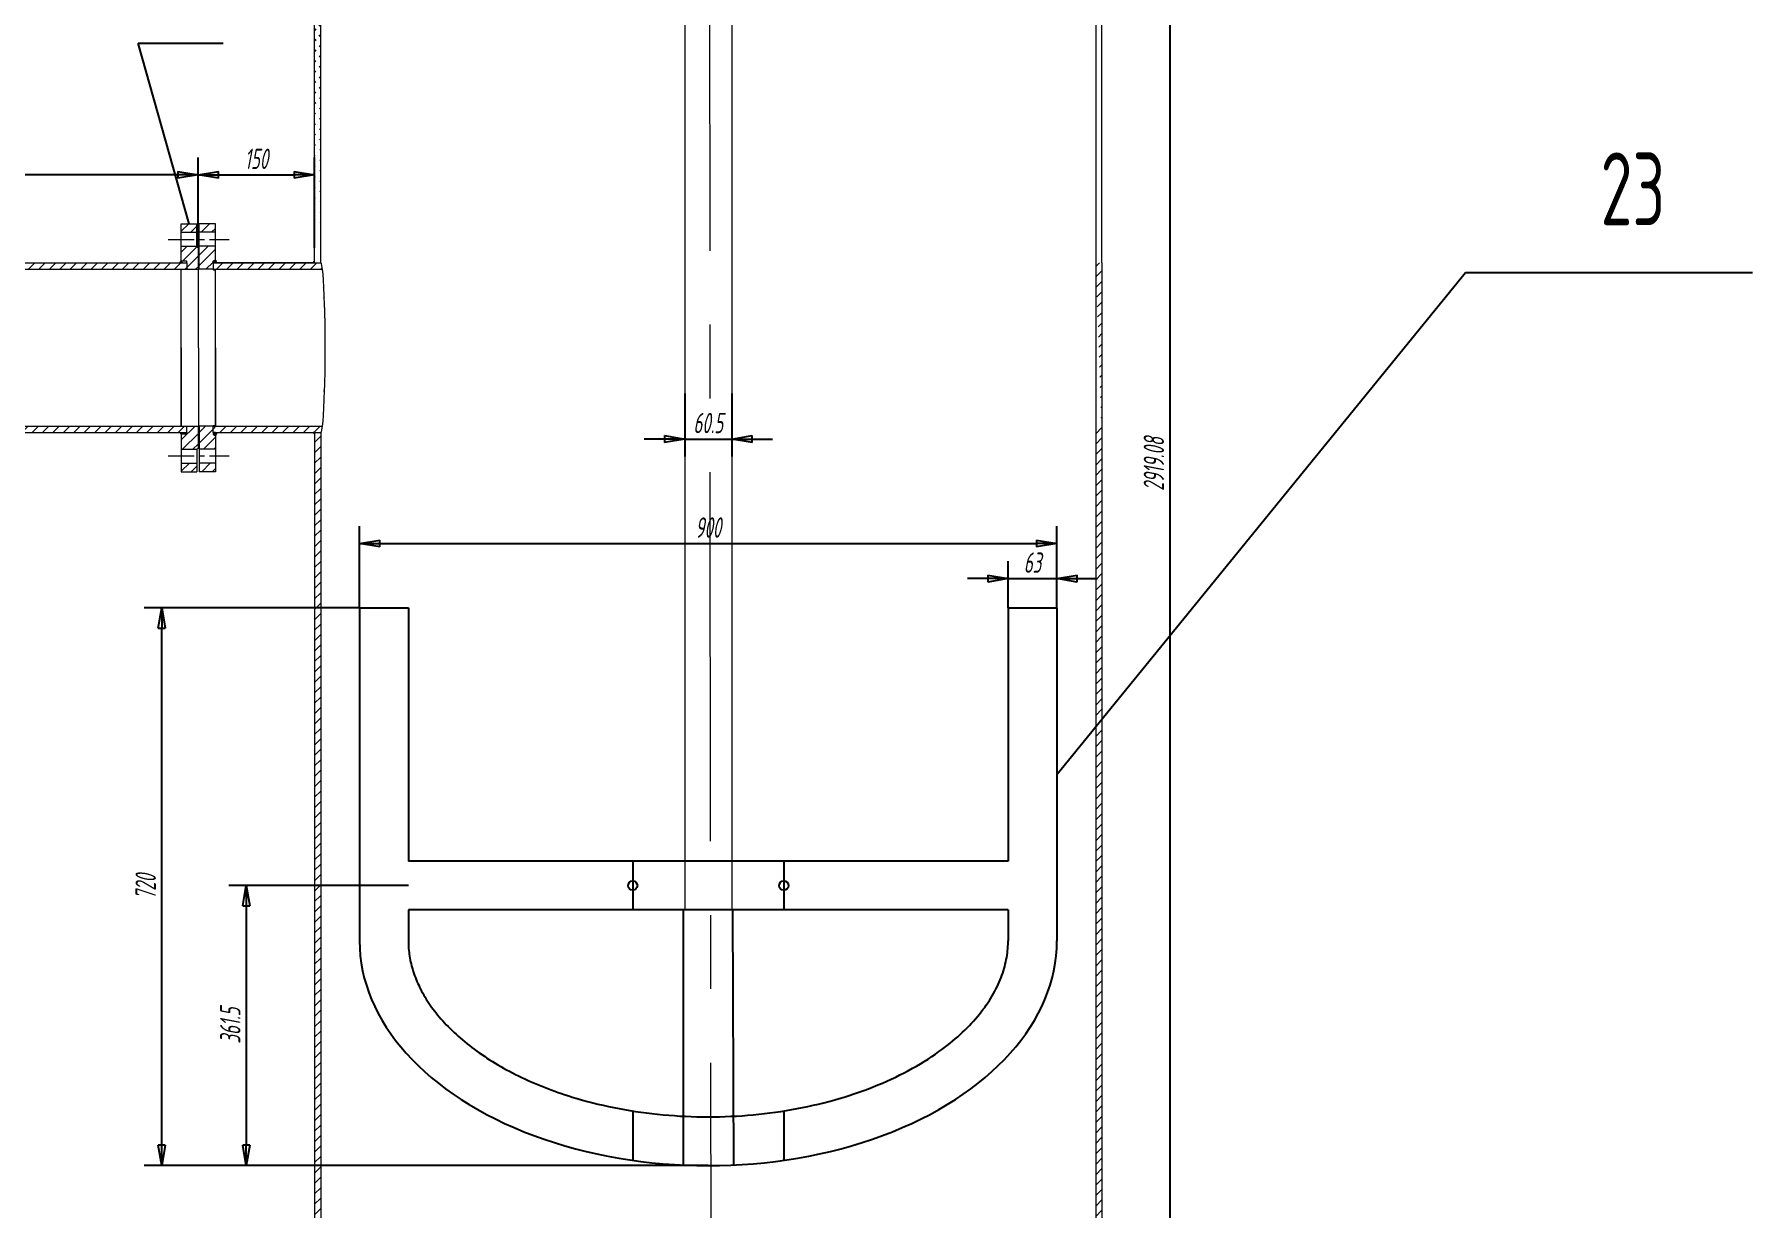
# Model space of a CAD drawing. Header units: millimetres. Extents: x 3797 to 16515, y 762 to 2553.
# Drawn here: x 3993 to 4140.8, y 1827.3 to 1928.3 of the extents above; entities that cross this region are included whole.
import ezdxf

# ---------------------------------------------------------------- set-up
doc = ezdxf.new("R2010")
doc.units = ezdxf.units.MM
doc.linetypes.add('CENTER', pattern=[50.8, 31.75, -6.35, 6.35, -6.35])
doc.linetypes.add('DASHDOTX2', pattern=[50.8, 25.4, -12.7, 0, -12.7])
doc.layers.add('3（中心线）', color=1, linetype='CENTER', lineweight=20)
doc.layers.add('细实线', color=7, linetype='Continuous', lineweight=18)
doc.layers.add('DIM标注-YH', color=4, linetype='Continuous')
doc.styles.add('HGCAD', font='gbenor.shx', dxfattribs={"width": 0.75, "bigfont": 'gbcbig.shx'})
doc.styles.add('runner-文字样式', font='gbeitc.shx', dxfattribs={"width": 0.707, "bigfont": 'gbcbig.shx'})
doc.dimstyles.new('runner标注', dxfattribs={"dimscale": 0.5, "dimtxt": 3.5, "dimasz": 3.5, "dimexe": 3, "dimexo": 0, "dimgap": 1, "dimtad": 1, "dimdec": 4, "dimlfac": 15, "dimzin": 9, "dimdsep": 46, "dimtxsty": 'runner-文字样式', "dimblk": 'CLOSED', "dimcen": 0, "dimclrd": 256, "dimclrt": 256, "dimadec": 4, "dimazin": 2, "dimtfac": 1, "dimtdec": 4, "dimtmove": 0, "dimatfit": 3, "dimldrblk": 'CLOSED', "dimfxl": 0, "dimarcsym": 0})
pattern_1 = [(45, (82.5553, -5533.755), (-0.449012806, 0.449012806), [])]
pattern_2 = [(45, (82.555322, -5533.755025), (-0.014967093535, 0.014967093535), [])]
pattern_3 = [(45, (82.555322, -5533.755025), (-0.014967093535, 0.014967093535), []), (135, (82.555322, -5533.755025), (-0.014967093535, -0.014967093535), [])]

# ---------------------------------------------------------------- blocks, each defined once
blk = doc.blocks.new('_Closed')
at = {"color": 0, "linetype": 'ByBlock', "lineweight": -2}
for p, q in [((-1, 0.167), (0, 0)), ((-1, 0.167), (-1, -0.167)), ((0, 0), (-1, -0.167)), ((0, 0), (-1, 0))]:
    blk.add_line(p, q, dxfattribs=at)
blk = doc.blocks.new('*D38')
at = {"layer": 'Defpoints', "color": 0, "ltscale": 0.2, "transparency": 16777216}
for p in [(3923.88, 1916.25), (3923.88, 1909.98), (4007.12, 1909.98)]:
    blk.add_point(p, dxfattribs=at)
at = {"layer": 'DIM标注-YH', "color": 0, "lineweight": -2, "ltscale": 0.2, "transparency": 16777216}
for p, q in [((3923.88, 1909.98), (3923.88, 1917.75)), ((4007.12, 1909.98), (4007.12, 1917.75))]:
    blk.add_line(p, q, dxfattribs=at)
at = {"layer": 'DIM标注-YH', "lineweight": -2, "ltscale": 0.2, "transparency": 16777216}
blk.add_line((4005.37, 1916.25), (3925.63, 1916.25), dxfattribs=at)
at = {"layer": 'DIM标注-YH', "lineweight": -2, "ltscale": 0.2, "transparency": 16777216, "xscale": 1.75, "yscale": 1.75, "zscale": 1.75, "rotation": 180}
blk.add_blockref('_Closed', (3923.88, 1916.25), dxfattribs=at)
at = {"layer": 'DIM标注-YH', "lineweight": -2, "ltscale": 0.2, "transparency": 16777216, "xscale": 1.75, "yscale": 1.75, "zscale": 1.75}
blk.add_blockref('_Closed', (4007.12, 1916.25), dxfattribs=at)
at = {"layer": 'DIM标注-YH', "ltscale": 0.2, "transparency": 16777216, "insert": (3965.5, 1917.62), "char_height": 1.75, "attachment_point": 5, "style": 'runner-文字样式'}
blk.add_mtext('1248.64', dxfattribs=at)
blk = doc.blocks.new('*D39')
at = {"layer": 'Defpoints', "color": 0, "ltscale": 0.2, "transparency": 16777216}
for p in [(4017.12, 1916.25), (4007.12, 1909.98), (4017.12, 1909.98)]:
    blk.add_point(p, dxfattribs=at)
at = {"layer": 'DIM标注-YH', "color": 0, "lineweight": -2, "ltscale": 0.2, "transparency": 16777216}
for p, q in [((4007.12, 1909.98), (4007.12, 1917.75)), ((4017.12, 1909.98), (4017.12, 1917.75))]:
    blk.add_line(p, q, dxfattribs=at)
at = {"layer": 'DIM标注-YH', "lineweight": -2, "ltscale": 0.2, "transparency": 16777216}
blk.add_line((4008.87, 1916.25), (4015.37, 1916.25), dxfattribs=at)
at = {"layer": 'DIM标注-YH', "lineweight": -2, "ltscale": 0.2, "transparency": 16777216, "xscale": 1.75, "yscale": 1.75, "zscale": 1.75, "rotation": 180}
blk.add_blockref('_Closed', (4007.12, 1916.25), dxfattribs=at)
at = {"layer": 'DIM标注-YH', "lineweight": -2, "ltscale": 0.2, "transparency": 16777216, "xscale": 1.75, "yscale": 1.75, "zscale": 1.75}
blk.add_blockref('_Closed', (4017.12, 1916.25), dxfattribs=at)
at = {"layer": 'DIM标注-YH', "ltscale": 0.2, "transparency": 16777216, "insert": (4012.12, 1917.63), "char_height": 1.75, "attachment_point": 5, "style": 'runner-文字样式'}
blk.add_mtext('150', dxfattribs=at)
blk = doc.blocks.new('*D40')
at = {"layer": 'Defpoints', "color": 0, "ltscale": 0.2, "transparency": 16777216}
for p in [(4084.32, 1988.68), (4084.32, 1794.08), (4090.71, 1794.08)]:
    blk.add_point(p, dxfattribs=at)
at = {"layer": 'DIM标注-YH', "color": 0, "lineweight": -2, "ltscale": 0.2, "transparency": 16777216}
for p, q in [((4084.32, 1988.68), (4092.21, 1988.68)), ((4084.32, 1794.08), (4092.21, 1794.08))]:
    blk.add_line(p, q, dxfattribs=at)
at = {"layer": 'DIM标注-YH', "lineweight": -2, "ltscale": 0.2, "transparency": 16777216}
blk.add_line((4090.71, 1986.93), (4090.71, 1795.83), dxfattribs=at)
at = {"layer": 'DIM标注-YH', "lineweight": -2, "ltscale": 0.2, "transparency": 16777216, "xscale": 1.75, "yscale": 1.75, "zscale": 1.75}
for p, rotation in [((4090.71, 1988.68), 90), ((4090.71, 1794.08), 270)]:
    blk.add_blockref('_Closed', p, dxfattribs=dict(at, rotation=rotation))
at = {"layer": 'DIM标注-YH', "ltscale": 0.2, "transparency": 16777216, "insert": (4089.33, 1891.38), "char_height": 1.75, "attachment_point": 5, "rotation": 90, "style": 'runner-文字样式'}
blk.add_mtext('2919.08', dxfattribs=at)
blk = doc.blocks.new('*D43')
at = {"layer": 'Defpoints', "color": 0, "ltscale": 0.2, "transparency": 16777216}
for p in [(4080.99, 1884.53), (4020.99, 1879.01), (4080.99, 1879.01)]:
    blk.add_point(p, dxfattribs=at)
at = {"layer": 'DIM标注-YH', "color": 0, "lineweight": -2, "ltscale": 0.2, "transparency": 16777216}
for p, q in [((4020.99, 1879.01), (4020.99, 1886.03)), ((4080.99, 1879.01), (4080.99, 1886.03))]:
    blk.add_line(p, q, dxfattribs=at)
at = {"layer": 'DIM标注-YH', "lineweight": -2, "ltscale": 0.2, "transparency": 16777216}
blk.add_line((4022.74, 1884.53), (4079.24, 1884.53), dxfattribs=at)
at = {"layer": 'DIM标注-YH', "lineweight": -2, "ltscale": 0.2, "transparency": 16777216, "xscale": 1.75, "yscale": 1.75, "zscale": 1.75, "rotation": 180}
blk.add_blockref('_Closed', (4020.99, 1884.53), dxfattribs=at)
at = {"layer": 'DIM标注-YH', "lineweight": -2, "ltscale": 0.2, "transparency": 16777216, "xscale": 1.75, "yscale": 1.75, "zscale": 1.75}
blk.add_blockref('_Closed', (4080.99, 1884.53), dxfattribs=at)
at = {"layer": 'DIM标注-YH', "ltscale": 0.2, "transparency": 16777216, "insert": (4050.99, 1885.91), "char_height": 1.75, "attachment_point": 5, "style": 'runner-文字样式'}
blk.add_mtext('900', dxfattribs=at)
blk = doc.blocks.new('*D44')
at = {"layer": 'Defpoints', "color": 0, "ltscale": 0.2, "transparency": 16777216}
for p in [(4003.97, 1879.01), (4020.99, 1879.01), (4050.99, 1831.01)]:
    blk.add_point(p, dxfattribs=at)
at = {"layer": 'DIM标注-YH', "color": 0, "lineweight": -2, "ltscale": 0.2, "transparency": 16777216}
for p, q in [((4020.99, 1879.01), (4002.47, 1879.01)), ((4050.99, 1831.01), (4002.47, 1831.01))]:
    blk.add_line(p, q, dxfattribs=at)
at = {"layer": 'DIM标注-YH', "lineweight": -2, "ltscale": 0.2, "transparency": 16777216}
blk.add_line((4003.97, 1832.76), (4003.97, 1877.26), dxfattribs=at)
at = {"layer": 'DIM标注-YH', "lineweight": -2, "ltscale": 0.2, "transparency": 16777216, "xscale": 1.75, "yscale": 1.75, "zscale": 1.75}
for p, rotation in [((4003.97, 1879.01), 90), ((4003.97, 1831.01), 270)]:
    blk.add_blockref('_Closed', p, dxfattribs=dict(at, rotation=rotation))
at = {"layer": 'DIM标注-YH', "ltscale": 0.2, "transparency": 16777216, "insert": (4002.59, 1855.01), "char_height": 1.75, "attachment_point": 5, "rotation": 90, "style": 'runner-文字样式'}
blk.add_mtext('720', dxfattribs=at)
blk = doc.blocks.new('*D3')
at = {"layer": 'Defpoints', "color": 0, "ltscale": 0.2, "transparency": 16777216}
for p in [(4025.19, 1855.11), (4011.25, 1831.01), (4050.99, 1831.01)]:
    blk.add_point(p, dxfattribs=at)
at = {"layer": 'DIM标注-YH', "color": 0, "lineweight": -2, "ltscale": 0.2, "transparency": 16777216}
for p, q in [((4025.19, 1855.11), (4009.75, 1855.11)), ((4050.99, 1831.01), (4009.75, 1831.01))]:
    blk.add_line(p, q, dxfattribs=at)
at = {"layer": 'DIM标注-YH', "lineweight": -2, "ltscale": 0.2, "transparency": 16777216}
blk.add_line((4011.25, 1853.36), (4011.25, 1832.76), dxfattribs=at)
at = {"layer": 'DIM标注-YH', "lineweight": -2, "ltscale": 0.2, "transparency": 16777216, "xscale": 1.75, "yscale": 1.75, "zscale": 1.75}
for p, rotation in [((4011.25, 1855.11), 90), ((4011.25, 1831.01), 270)]:
    blk.add_blockref('_Closed', p, dxfattribs=dict(at, rotation=rotation))
at = {"layer": 'DIM标注-YH', "ltscale": 0.2, "transparency": 16777216, "insert": (4009.87, 1843.06), "char_height": 1.75, "attachment_point": 5, "rotation": 90, "style": 'runner-文字样式'}
blk.add_mtext('361.5', dxfattribs=at)
blk = doc.blocks.new('*D45')
at = {"layer": 'Defpoints', "color": 0, "ltscale": 0.2, "transparency": 16777216}
for p in [(4080.99, 1881.51), (4076.79, 1879.01), (4080.99, 1879.01)]:
    blk.add_point(p, dxfattribs=at)
at = {"layer": 'DIM标注-YH', "color": 0, "lineweight": -2, "ltscale": 0.2, "transparency": 16777216}
for p, q in [((4076.79, 1879.01), (4076.79, 1883.01)), ((4080.99, 1879.01), (4080.99, 1883.01))]:
    blk.add_line(p, q, dxfattribs=at)
at = {"layer": 'DIM标注-YH', "lineweight": -2, "ltscale": 0.2, "transparency": 16777216}
for p, q in [((4075.04, 1881.51), (4073.29, 1881.51)), ((4076.79, 1881.51), (4080.99, 1881.51)), ((4082.74, 1881.51), (4084.49, 1881.51))]:
    blk.add_line(p, q, dxfattribs=at)
at = {"layer": 'DIM标注-YH', "lineweight": -2, "ltscale": 0.2, "transparency": 16777216, "xscale": 1.75, "yscale": 1.75, "zscale": 1.75}
blk.add_blockref('_Closed', (4076.79, 1881.51), dxfattribs=at)
at = {"layer": 'DIM标注-YH', "lineweight": -2, "ltscale": 0.2, "transparency": 16777216, "xscale": 1.75, "yscale": 1.75, "zscale": 1.75, "rotation": 180}
blk.add_blockref('_Closed', (4080.99, 1881.51), dxfattribs=at)
at = {"layer": 'DIM标注-YH', "ltscale": 0.2, "transparency": 16777216, "insert": (4078.89, 1882.89), "char_height": 1.75, "attachment_point": 5, "style": 'runner-文字样式'}
blk.add_mtext('63', dxfattribs=at)
blk = doc.blocks.new('*D46')
at = {"layer": 'Defpoints', "color": 0, "ltscale": 0.2, "transparency": 16777216}
for p in [(4048.97, 1897.44), (4053.01, 1897.44), (4053.01, 1893.52)]:
    blk.add_point(p, dxfattribs=at)
at = {"layer": 'DIM标注-YH', "color": 0, "lineweight": -2, "ltscale": 0.2, "transparency": 16777216}
for p, q in [((4048.97, 1897.44), (4048.97, 1892.02)), ((4053.01, 1897.44), (4053.01, 1892.02))]:
    blk.add_line(p, q, dxfattribs=at)
at = {"layer": 'DIM标注-YH', "lineweight": -2, "ltscale": 0.2, "transparency": 16777216}
for p, q in [((4047.22, 1893.52), (4045.47, 1893.52)), ((4048.97, 1893.52), (4053.01, 1893.52)), ((4054.76, 1893.52), (4056.51, 1893.52))]:
    blk.add_line(p, q, dxfattribs=at)
at = {"layer": 'DIM标注-YH', "lineweight": -2, "ltscale": 0.2, "transparency": 16777216, "xscale": 1.75, "yscale": 1.75, "zscale": 1.75}
blk.add_blockref('_Closed', (4048.97, 1893.52), dxfattribs=at)
at = {"layer": 'DIM标注-YH', "lineweight": -2, "ltscale": 0.2, "transparency": 16777216, "xscale": 1.75, "yscale": 1.75, "zscale": 1.75, "rotation": 180}
blk.add_blockref('_Closed', (4053.01, 1893.52), dxfattribs=at)
at = {"layer": 'DIM标注-YH', "ltscale": 0.2, "transparency": 16777216, "insert": (4050.99, 1894.9), "char_height": 1.75, "attachment_point": 5, "style": 'runner-文字样式'}
blk.add_mtext('60.5', dxfattribs=at)

msp = doc.modelspace()

# ---------------------------------------------------------------- hatches: boundary and pattern name
at = {"layer": 'DIM标注-YH', "ltscale": 0.067}
h = msp.add_hatch(dxfattribs=at)
h.set_pattern_fill('ANSI31', color=3, scale=0.2)
h.set_pattern_definition([(45, (-56371.0502, -114438.8246), (-0.449012806, 0.449012806), [])])
edge = h.paths.add_edge_path()
edge.add_line((4017.1238286, 1908.6805757), (4017.1238286, 1988.4805757))
edge.add_line((4017.657162, 1908.6805757), (4017.657162, 1988.6805757))
at = {"layer": '细实线'}
h = msp.add_hatch(dxfattribs=at)
h.set_pattern_fill('ANSI31', color=3, scale=0.2)
h.set_pattern_definition(pattern_1)
edge = h.paths.add_edge_path()
edge.add_line((4084.3238286, 1988.6805757), (4084.3238286, 1908.6805757))
edge.add_line((4084.857162, 1908.6805757), (4084.857162, 1988.4805757))
edge.add_line((4084.857162, 1908.6805757), (4084.857162, 1894.0752423))
edge.add_line((4084.3238286, 1908.6805757), (4084.3238286, 1894.0752423))
h = msp.add_hatch(dxfattribs=at)
h.set_pattern_fill('ANSI31', color=3, scale=0.2)
h.set_pattern_definition(pattern_1)
h.paths.add_polyline_path([(3931.1838286, 1921.4685757), (3930.6384953, 1921.4685757), (3930.6384953, 1914.801909, 0.4142135624), (3937.305162, 1908.1352423), (4006.1238286, 1908.1352423), (4006.1238286, 1908.6805757), (4005.657162, 1908.6805757), (3937.8504953, 1908.6805757, -0.4142135624), (3931.1838286, 1915.3472423)], flags=17)
h.paths.add_polyline_path([(4006.1238286, 1894.6205757), (4005.657162, 1894.6205757), (3930.6384953, 1894.6205757), (3923.7904953, 1894.6205757, -0.4142135624), (3917.1238286, 1901.2872423), (3917.1238286, 1908.1352423), (3917.1238286, 1921.4685757), (3916.5784953, 1921.4685757), (3916.5784953, 1921.2685757), (3916.5784953, 1900.741909, 0.4142135624), (3923.245162, 1894.0752423), (4006.1238286, 1894.0752423)])
h = msp.add_hatch(dxfattribs=at)
h.set_pattern_fill('ANSI31', color=3, scale=0.2)
h.set_pattern_definition(pattern_1)
h.paths.add_polyline_path([(4007.1238286, 1909.977909), (4006.9904953, 1910.1112423), (4005.657162, 1910.1112423), (4005.657162, 1908.813909), (4006.1238286, 1908.813909), (4006.1238286, 1908.7472423), (4006.1238286, 1908.6805757), (4006.1238286, 1908.1352423), (4007.1238286, 1908.1352423)])
h.paths.add_polyline_path([(4008.5904953, 1910.1112423), (4007.1904953, 1910.1112423), (4007.1904953, 1908.1685757), (4007.1904953, 1908.1352423), (4008.3904953, 1908.1352423), (4008.3904953, 1908.6805757), (4008.3904953, 1908.813909), (4008.5904953, 1908.9472423)])
h.paths.add_polyline_path([(4008.5904953, 1912.0445757), (4007.1904953, 1912.0445757), (4007.1904953, 1911.3112423), (4008.5904953, 1911.3112423)])
h.paths.add_polyline_path([(4006.9904953, 1912.0445757), (4005.657162, 1912.0445757), (4005.657162, 1911.3112423), (4006.9904953, 1911.3112423)])
h.paths.add_polyline_path([(4006.9904953, 1891.4445757), (4005.657162, 1891.4445757), (4005.657162, 1890.7112423), (4006.9904953, 1890.7112423)])
h.paths.add_polyline_path([(4008.5904953, 1891.4445757), (4007.1904953, 1891.4445757), (4007.1904953, 1890.7112423), (4008.5904953, 1890.7112423)])
h.paths.add_polyline_path([(4007.1238286, 1894.6205757), (4006.1238286, 1894.6205757), (4006.1238286, 1894.0752423), (4006.1238286, 1894.0085757), (4006.1238286, 1893.941909), (4005.657162, 1893.941909), (4005.657162, 1892.6445757), (4006.9904953, 1892.6445757), (4007.1238286, 1892.777909)])
h = msp.add_hatch(dxfattribs=at)
h.set_pattern_fill('ANSI31', color=6, scale=0.006667)
h.set_pattern_definition(pattern_2)
h.paths.add_polyline_path([(4005.657162, 1908.813909), (4005.5238286, 1908.6805757), (4005.7238286, 1908.6805757)])
h.paths.add_polyline_path([(4008.5904953, 1908.9472423), (4008.3904953, 1908.813909), (4008.3904953, 1908.6805757), (4008.7238286, 1908.6805757)])
h.paths.add_polyline_path([(4005.7238286, 1894.0752423), (4005.657162, 1894.0752423), (4005.5238286, 1894.0752423), (4005.657162, 1893.941909)])
h.paths.add_polyline_path([(4008.7238286, 1894.0752423), (4008.3904953, 1894.0752423), (4008.3904953, 1893.941909), (4008.5904953, 1893.8085757)])
h = msp.add_hatch(dxfattribs=at)
h.set_pattern_fill('ANSI37', color=6, scale=0.006667)
h.set_pattern_definition(pattern_3)
h.paths.add_polyline_path([(4007.1904953, 1908.5820273), (4007.1238286, 1908.5820273), (4007.1238286, 1908.2880666), (4007.1904953, 1908.2880666)])
h.paths.add_polyline_path([(4007.1904953, 1894.5383935), (4007.1238286, 1894.5383935), (4007.1238286, 1894.3802966), (4007.1904953, 1894.3802966)])
h.paths.add_polyline_path([(4005.7238286, 1894.0752423), (4005.657162, 1894.0752423), (4005.5238286, 1894.0752423), (4005.657162, 1893.941909)])
h.paths.add_polyline_path([(4008.7238286, 1894.0752423), (4008.3904953, 1894.0752423), (4008.3904953, 1893.941909), (4008.5904953, 1893.8085757)])
h.paths.add_polyline_path([(4005.657162, 1908.813909), (4005.5238286, 1908.6805757), (4005.7238286, 1908.6805757)])
h.paths.add_polyline_path([(4008.5904953, 1908.9472423), (4008.3904953, 1908.813909), (4008.3904953, 1908.6805757), (4008.7238286, 1908.6805757)])
h = msp.add_hatch(dxfattribs=at)
h.set_pattern_fill('ANSI31', color=3, scale=0.006667)
h.set_pattern_definition(pattern_2)
h.paths.add_polyline_path([(4007.1904953, 1908.5820273), (4007.1238286, 1908.5820273), (4007.1238286, 1908.2880666), (4007.1904953, 1908.2880666)])
h.paths.add_polyline_path([(4007.1904953, 1894.5383935), (4007.1238286, 1894.5383935), (4007.1238286, 1894.3802966), (4007.1904953, 1894.3802966)])
h = msp.add_hatch(dxfattribs=at)
h.set_pattern_fill('ANSI31', color=3, scale=0.2)
h.set_pattern_definition(pattern_1)
edge = h.paths.add_edge_path()
edge.add_ellipse((4017.657162, 1901.377909), major_axis=(0, 7.3026667), ratio=0.0522261077, start_angle=337.717274702, end_angle=360)
edge.add_line((4017.657162, 1908.6805757), (4017.1238286, 1908.6805757))
edge.add_line((4017.1238286, 1908.6805757), (4008.3904953, 1908.6805757))
edge.add_line((4008.3904953, 1908.6805757), (4008.3904953, 1908.1352423))
edge.add_line((4008.3904953, 1908.1352423), (4017.1238286, 1908.1352423))
edge.add_line((4017.1238286, 1908.1352423), (4017.657162, 1908.1352423))
edge.add_line((4017.657162, 1908.1352423), (4017.8017763, 1908.1352423))
edge = h.paths.add_edge_path()
edge.add_ellipse((4017.657162, 1901.377909), major_axis=(0, 7.3026667), ratio=0.0522261077, start_angle=180, end_angle=202.282725298)
edge.add_line((4017.8017763, 1894.6205757), (4017.657162, 1894.6205757))
edge.add_line((4017.657162, 1894.6205757), (4017.1238286, 1894.6205757))
edge.add_line((4017.1238286, 1894.6205757), (4008.3904953, 1894.6205757))
edge.add_line((4008.3904953, 1894.6205757), (4008.3904953, 1894.0752423))
edge.add_line((4008.3904953, 1894.0752423), (4017.1238286, 1894.0752423))
edge.add_line((4017.1238286, 1894.0752423), (4017.657162, 1894.0752423))
h = msp.add_hatch(dxfattribs=at)
h.set_pattern_fill('ANSI37', color=6, scale=0.006667)
h.set_pattern_definition(pattern_3)
h.paths.add_polyline_path([(4017.1238286, 1908.813909), (4016.9904953, 1908.6805757), (4017.1238286, 1908.6805757)])
h.paths.add_polyline_path([(4017.1238286, 1894.0752423), (4016.9904953, 1894.0752423), (4017.1238286, 1893.941909)])
h = msp.add_hatch(dxfattribs=at)
h.set_pattern_fill('ANSI31', color=3, scale=0.2)
h.set_pattern_definition(pattern_1)
h.paths.add_polyline_path([(4008.5904953, 1893.8085757), (4008.3904953, 1893.941909), (4008.3904953, 1894.0752423), (4008.3904953, 1894.6205757), (4007.1904953, 1894.6205757), (4007.1904953, 1894.5872423), (4007.1904953, 1892.6445757), (4008.5904953, 1892.6445757)])
h = msp.add_hatch(dxfattribs=at)
h.set_pattern_fill('ANSI31', color=3, scale=0.2)
h.set_pattern_definition(pattern_1)
h.paths.add_polyline_path([(4084.857162, 1894.6080096), (4084.3238286, 1894.6080096), (4084.3238286, 1794.141909), (4084.5546678, 1794.141909), (4084.857162, 1794.2757857)])
edge = h.paths.add_edge_path()
edge.add_line((4084.8571071, 1792.4085757), (4084.8571554, 1793.8752445))
edge.add_line((4084.8571554, 1793.8752445), (4084.5546678, 1794.0085757))
edge.add_line((4084.5546678, 1794.0085757), (4084.3238286, 1794.0085757))
edge.add_line((4084.3238286, 1794.0085757), (4084.3238286, 1792.4085757))
edge.add_ellipse((4050.9904953, 1792.4085757), major_axis=(-33.3333333, 0), ratio=0.5, start_angle=103.125219856, end_angle=180, ccw=False)
edge.add_line((4058.5598286, 1776.1773072), (4058.5598286, 1775.6403938))
edge.add_spline(control_points=[(4058.5598286, 1775.6403938), (4058.598538, 1775.6448687), (4058.6372318, 1775.6493779), (4058.6759097, 1775.6539215)], knot_values=[8.0811738604, 8.0811738604, 8.0811738604, 8.0811738604, 8.0847195474, 8.0847195474, 8.0847195474, 8.0847195474], degree=3, periodic=0)
edge.add_spline(control_points=[(4058.6759097, 1775.6539215), (4060.3952751, 1775.8559007), (4062.0833455, 1776.1257862), (4065.4924332, 1776.8231732), (4067.2043958, 1777.2619306), (4070.4581243, 1778.2799125), (4071.9998499, 1778.8591102), (4074.8695473, 1780.1429132), (4076.1975011, 1780.847483), (4078.6020719, 1782.3646283), (4079.6787201, 1783.1771825), (4081.5489911, 1784.8915449), (4082.3426973, 1785.7934463), (4083.4523827, 1787.420792), (4083.8390348, 1788.1306667), (4084.4329114, 1789.5768169), (4084.6400244, 1790.3131232), (4084.8225786, 1791.5048737), (4084.8570873, 1791.9567254), (4084.8571071, 1792.4085757)], knot_values=[8.0847195474, 8.0847195474, 8.0847195474, 8.0847195474, 8.2423373239, 8.2423373239, 8.4131075778, 8.4131075778, 8.5838778317, 8.5838778317, 8.7546480857, 8.7546480857, 8.9254183396, 8.9254183396, 9.0961885935, 9.0961885935, 9.2222625229, 9.2222625229, 9.3483364524, 9.3483364524, 9.4247777695, 9.4247777695, 9.4247777695, 9.4247777695], degree=3, periodic=0)
edge = h.paths.add_edge_path()
edge.add_ellipse((4050.9904953, 1792.4085757), major_axis=(-33.3333333, 0), ratio=0.5, start_angle=0, end_angle=77.814349495, ccw=False)
edge.add_line((4017.657162, 1792.4085757), (4017.657162, 1794.0085757))
edge.add_line((4017.657162, 1794.0085757), (4017.4263228, 1794.0085757))
edge.add_line((4017.4263228, 1794.0085757), (4017.123829, 1793.8752418))
edge.add_line((4017.123829, 1793.8752418), (4017.1238319, 1792.4087877))
edge.add_spline(control_points=[(4017.1238319, 1792.4087877), (4017.1238324, 1791.9615964), (4017.1576798, 1791.5144081), (4017.3035795, 1790.5518268), (4017.4273908, 1790.037138), (4017.7635902, 1789.0184701), (4017.9759561, 1788.5144926), (4018.7265181, 1787.05361), (4019.3831852, 1786.117801), (4020.9922521, 1784.3269147), (4021.9447058, 1783.4716405), (4024.1158066, 1781.8607801), (4025.3345148, 1781.1051825), (4028.0034301, 1779.7116885), (4029.4536372, 1779.073827), (4032.5446832, 1777.932063), (4034.1854895, 1777.4281922), (4037.6112905, 1776.5677816), (4039.3962386, 1776.2112632), (4042.0643898, 1775.8062829), (4042.9106167, 1775.6956927), (4043.7640263, 1775.6017381)], knot_values=[6.2831733771, 6.2831733771, 6.2831733771, 6.2831733771, 6.3588263354, 6.3588263354, 6.4467305601, 6.4467305601, 6.5346347848, 6.5346347848, 6.7054050387, 6.7054050387, 6.8761752926, 6.8761752926, 7.0469455466, 7.0469455466, 7.2177158005, 7.2177158005, 7.3884860544, 7.3884860544, 7.5592563083, 7.5592563083, 7.6372452035, 7.6372452035, 7.6372452035, 7.6372452035], degree=3, periodic=0)
edge.add_spline(control_points=[(4043.7640263, 1775.6017381), (4043.8274766, 1775.5947527), (4043.8909666, 1775.5878592), (4043.9544953, 1775.5810578)], knot_values=[7.6372452035, 7.6372452035, 7.6372452035, 7.6372452035, 7.6430436131, 7.6430436131, 7.6430436131, 7.6430436131], degree=3, periodic=0)
edge.add_line((4043.9544953, 1775.5810578), (4043.9544953, 1776.1174292))
h.paths.add_polyline_path([(4017.657162, 1894.0752423), (4017.1238286, 1894.0752423), (4017.1238286, 1794.2757857), (4017.4263228, 1794.141909), (4017.657162, 1794.141909)])

# ---------------------------------------------------------------- linework, layer by layer
for p, q in [((4020.9904953, 1879.0066508), (4020.9904953, 1850.3399841)), ((4020.9904953, 1879.0066508), (4025.1904953, 1879.0066508)), ((4025.1904953, 1879.0066508), (4025.1904953, 1857.2066508)), ((4076.7904953, 1879.0066508), (4076.7904953, 1857.2066508)), ((4076.7904953, 1879.0066508), (4080.9904953, 1879.0066508)), ((4080.9904953, 1879.0066508), (4080.9904953, 1850.3399841)), ((4020.9904953, 1863.0066508), (4020.9904953, 1860.3399841)), ((4076.7904953, 1857.2066508), (4025.1904953, 1857.2066508)), ((4044.4904953, 1855.1066508), (4044.4904953, 1855.1066508)), ((4025.1904953, 1853.0066508), (4025.1904953, 1850.3399841)), ((4076.7904953, 1853.0066508), (4025.1904953, 1853.0066508)), ((4048.8238286, 1853.0066508), (4048.8238286, 1831.0571385)), ((4053.0904953, 1853.0066508), (4053.157162, 1831.0571385)), ((4076.7904953, 1853.0066508), (4076.7904953, 1850.3399841)), ((4044.4904953, 1835.7132039), (4044.4904953, 1831.4659017)), ((4057.4904953, 1835.713185), (4057.4904953, 1831.4659017))]:
    msp.add_line(p, q)
at = {"linetype": 'DASHDOTX2'}
for p, q in [((4044.4904953, 1857.2066508), (4044.4904953, 1853.0066508)), ((4057.4904953, 1857.2066508), (4057.4904953, 1853.0066508))]:
    msp.add_line(p, q, dxfattribs=at)
for centre in [(4044.4904953, 1855.1066508), (4057.4904953, 1855.1066508)]:
    msp.add_circle(centre, 0.4)
msp.add_ellipse((4050.9904953, 1850.3399841), major_axis=(-30, 0), ratio=0.6444444444, start_param=6.2831853072, end_param=9.4247779608)
msp.add_open_spline([(4025.1904953, 1850.3399841), (4025.1904953, 1849.9030295), (4025.2250152, 1849.466024), (4025.3649977, 1848.5871249), (4025.4705214, 1848.1451586), (4025.7573722, 1847.2541296), (4025.938779, 1846.8050549), (4026.3829181, 1845.9017316), (4026.6457069, 1845.4475177), (4027.2566139, 1844.5395438), (4027.6047533, 1844.0858327), (4028.3876626, 1843.1868171), (4028.8224284, 1842.7415535), (4029.7769821, 1841.86829), (4030.2967546, 1841.4403164), (4031.4171487, 1840.6103737), (4032.0177531, 1840.2084185), (4033.2935886, 1839.4385524), (4033.968805, 1839.0706474), (4035.3860805, 1838.3759467), (4036.1281281, 1838.0491526), (4037.6701134, 1837.4426675), (4038.4700425, 1837.1629763), (4040.4424144, 1836.5557197), (4041.6375372, 1836.2527458), (4044.0926661, 1835.7578846), (4045.3526452, 1835.5659927), (4047.907386, 1835.2993322), (4049.2021248, 1835.224561), (4051.795541, 1835.1944488), (4053.0941966, 1835.2391075), (4055.6645225, 1835.4464765), (4056.9361701, 1835.6091887), (4059.4221326, 1836.0475746), (4060.6364216, 1836.3232523), (4062.9786109, 1836.9786737), (4064.106478, 1837.3584225), (4066.2489246, 1838.2091416), (4067.2634574, 1838.6801129), (4069.1556617, 1839.6963657), (4070.0332656, 1840.2416305), (4071.4990668, 1841.2898408), (4072.1111354, 1841.7845188), (4073.2208057, 1842.797336), (4073.7183755, 1843.3154205), (4074.5967897, 1844.3612882), (4074.9776318, 1844.8889814), (4075.6255678, 1845.942258), (4075.8927287, 1846.4677418), (4076.3206975, 1847.5097346), (4076.4816534, 1848.0262099), (4076.7057789, 1849.0505942), (4076.7691022, 1849.5586108), (4076.7889782, 1850.1571719), (4076.7904953, 1850.248578), (4076.7904953, 1850.3399841)], degree=3, knots=[6.2831853072, 6.2831853072, 6.2831853072, 6.2831853072, 6.3854679525, 6.3854679525, 6.4877505979, 6.4877505979, 6.5900332432, 6.5900332432, 6.6923158886, 6.6923158886, 6.7945985339, 6.7945985339, 6.8968811793, 6.8968811793, 6.9991638246, 6.9991638246, 7.1014464699, 7.1014464699, 7.2037291153, 7.2037291153, 7.3060117606, 7.3060117606, 7.408294406, 7.408294406, 7.5508517635, 7.5508517635, 7.693409121, 7.693409121, 7.8359664786, 7.8359664786, 7.9785238361, 7.9785238361, 8.1210811936, 8.1210811936, 8.2636385511, 8.2636385511, 8.4061959087, 8.4061959087, 8.5487532662, 8.5487532662, 8.6913106237, 8.6913106237, 8.8099891136, 8.8099891136, 8.9286676035, 8.9286676035, 9.0473460934, 9.0473460934, 9.1660245832, 9.1660245832, 9.2847030731, 9.2847030731, 9.403381563, 9.403381563, 9.4247779608, 9.4247779608, 9.4247779608, 9.4247779608])
at = {"layer": '3（中心线）'}
msp.add_line((4050.9904953, 2043.0650858), (4051.2624715, 1759.5445407), dxfattribs=at)
at = {"layer": '3（中心线）', "ltscale": 0.07}
for p, q in [((4004.5303582, 1910.6783772), (4009.7603571, 1910.6783772)), ((4004.5303582, 1892.0774408), (4009.7603571, 1892.0774408))]:
    msp.add_line(p, q, dxfattribs=at)
at = {"layer": 'DIM标注-YH', "ltscale": 0.2}
for p, q in [((4006.3238286, 1912.0445757), (4001.9490037, 1927.5925919)), ((4001.9490037, 1927.5925919), (4009.2647026, 1927.5925919)), ((4080.9904953, 1864.6733174), (4116.1364967, 1907.8487465)), ((4116.1364967, 1907.8487465), (4140.8444825, 1907.8487465))]:
    msp.add_line(p, q, dxfattribs=at)
at = {"layer": '细实线'}
for p, q in [((4017.1238286, 1908.6805757), (4017.1238286, 1988.4805757)), ((4017.657162, 1908.6805757), (4017.657162, 1988.6805757)), ((4084.3238286, 1988.6805757), (4084.3238286, 1908.6805757)), ((4084.857162, 1908.6805757), (4084.857162, 1988.4805757)), ((4048.9738286, 1941.880863), (4048.9738286, 1853.0066508)), ((4053.007162, 1941.880863), (4053.007162, 1853.0066508)), ((4005.657162, 1908.813909), (4005.657162, 1912.0445757)), ((4005.657162, 1912.0445757), (4006.9904953, 1912.0445757)), ((4006.9904953, 1910.1112423), (4006.9904953, 1912.0445757)), ((4008.5904953, 1912.0445757), (4007.1904953, 1912.0445757)), ((4007.1904953, 1908.1685757), (4007.1904953, 1912.0445757)), ((4008.5904953, 1908.9472423), (4008.5904953, 1912.0445757)), ((4005.657162, 1911.3112423), (4006.9904953, 1911.3112423)), ((4005.657162, 1910.1112423), (4006.9904953, 1910.1112423)), ((4006.9904953, 1910.1112423), (4007.1238286, 1909.977909)), ((4007.1238286, 1908.1352423), (4007.1238286, 1909.977909)), ((4007.1238286, 1901.377909), (4007.1238286, 1909.977909)), ((4008.5904953, 1911.3112423), (4007.1904953, 1911.3112423)), ((4008.5904953, 1910.1112423), (4007.1904953, 1910.1112423)), ((3937.8504953, 1908.6805757), (4006.1238286, 1908.6805757)), ((4005.5238286, 1908.6805757), (4005.657162, 1908.813909)), ((4006.1238286, 1908.813909), (4005.657162, 1908.813909)), ((4005.7238286, 1908.6805757), (4005.657162, 1908.813909)), ((4005.657162, 1908.6805757), (4006.1238286, 1908.6805757)), ((4005.657162, 1908.6805757), (4006.1238286, 1908.6805757)), ((4006.1238286, 1908.7472423), (4006.1238286, 1908.813909)), ((4006.1238286, 1908.6805757), (4006.1238286, 1908.7472423)), ((4006.1238286, 1908.6805757), (4006.1238286, 1908.1352423)), ((4007.1238286, 1908.5820273), (4007.1904953, 1908.5820273)), ((4008.3904953, 1908.813909), (4008.5904953, 1908.9472423)), ((4008.3904953, 1908.6805757), (4008.3904953, 1908.813909)), ((4017.1238286, 1908.6805757), (4008.3904953, 1908.6805757)), ((4008.5904953, 1908.6805757), (4008.3904953, 1908.6805757)), ((4008.3904953, 1908.6805757), (4008.3904953, 1908.1352423)), ((4008.3904953, 1908.6805757), (4017.1238286, 1908.6805757)), ((4008.7238286, 1908.6805757), (4008.5904953, 1908.9472423)), ((4016.9904953, 1908.6805757), (4017.1238286, 1908.813909)), ((4017.1238286, 1908.6805757), (4017.1238286, 1908.813909)), ((4017.1238286, 1908.6805757), (4017.657162, 1908.6805757)), ((4084.3238286, 1908.6805757), (4084.3238286, 1894.0752423)), ((4084.857162, 1908.6805757), (4084.857162, 1894.0752423)), ((3937.305162, 1908.1352423), (4007.1238286, 1908.1352423)), ((4005.657162, 1894.6205757), (4005.657162, 1908.1352423)), ((4005.657162, 1894.6205757), (4005.657162, 1908.1352423)), ((4005.657162, 1901.377909), (4005.657162, 1908.1352423)), ((4005.657162, 1908.1352423), (4007.1238286, 1908.1352423)), ((4007.1238286, 1908.2880666), (4007.1904953, 1908.2880666)), ((4007.1904953, 1908.1685757), (4007.1238286, 1908.101909)), ((4007.1904953, 1908.1685757), (4007.1904953, 1908.1352423)), ((4008.3904953, 1908.1352423), (4007.1904953, 1908.1352423)), ((4008.3904953, 1908.1352423), (4017.1238286, 1908.1352423)), ((4008.3904953, 1908.1352423), (4008.3904953, 1908.0685757)), ((4008.3904953, 1908.0685757), (4008.5904953, 1908.0685757)), ((4008.5904953, 1894.6205757), (4008.5904953, 1908.1352423)), ((4008.5904953, 1894.6205757), (4008.5904953, 1908.1352423)), ((4008.5904953, 1901.377909), (4008.5904953, 1908.1352423)), ((4017.1238286, 1908.1352423), (4017.657162, 1908.1352423)), ((4017.657162, 1908.1352423), (4017.8017763, 1908.1352423)), ((4005.657162, 1901.377909), (4005.657162, 1894.6205757)), ((4007.1238286, 1901.377909), (4007.1238286, 1894.6205757)), ((4008.5904953, 1901.377909), (4008.5904953, 1894.6205757)), ((3923.245162, 1894.0752423), (4006.1238286, 1894.0752423)), ((3930.6384953, 1894.6205757), (4007.1238286, 1894.6205757)), ((4005.5238286, 1894.0752423), (4005.657162, 1893.941909)), ((4005.657162, 1894.6205757), (4007.1238286, 1894.6205757)), ((4005.657162, 1894.6205757), (4007.1238286, 1894.6205757)), ((4005.657162, 1894.0752423), (4006.1238286, 1894.0752423)), ((4005.657162, 1894.0752423), (4006.1238286, 1894.0752423)), ((4005.657162, 1894.0752423), (4006.1238286, 1894.0752423)), ((4005.7238286, 1894.0752423), (4005.657162, 1893.941909)), ((4005.657162, 1893.941909), (4005.657162, 1890.7112423)), ((4006.1238286, 1893.941909), (4005.657162, 1893.941909)), ((4006.1238286, 1894.0752423), (4006.1238286, 1894.6205757)), ((4006.1238286, 1894.0752423), (4006.1238286, 1894.0085757)), ((4006.1238286, 1894.0085757), (4006.1238286, 1893.941909)), ((4007.1904953, 1894.5872423), (4007.1238286, 1894.653909)), ((4007.1238286, 1892.777909), (4007.1238286, 1894.6205757)), ((4007.1238286, 1894.5383935), (4007.1904953, 1894.5383935)), ((4007.1238286, 1894.3802966), (4007.1904953, 1894.3802966)), ((4008.3904953, 1894.6205757), (4007.1904953, 1894.6205757)), ((4007.1904953, 1894.5872423), (4007.1904953, 1894.6205757)), ((4007.1904953, 1894.5872423), (4007.1904953, 1890.7112423)), ((4008.3904953, 1894.6205757), (4008.3904953, 1894.6872423)), ((4008.3904953, 1894.6872423), (4008.5904953, 1894.6872423)), ((4008.3904953, 1894.6205757), (4017.1238286, 1894.6205757)), ((4008.3904953, 1894.0752423), (4008.3904953, 1894.6205757)), ((4008.3904953, 1894.0752423), (4017.1238286, 1894.0752423)), ((4008.5904953, 1894.0752423), (4008.3904953, 1894.0752423)), ((4008.3904953, 1894.0752423), (4008.3904953, 1893.941909)), ((4008.3904953, 1893.941909), (4008.5904953, 1893.8085757)), ((4008.7238286, 1894.0752423), (4008.5904953, 1893.8085757)), ((4008.5904953, 1893.8085757), (4008.5904953, 1890.7112423)), ((4017.1238286, 1894.0752423), (4016.9904953, 1894.0752423)), ((4016.9904953, 1894.0752423), (4017.1238286, 1893.941909)), ((4017.1238286, 1894.6205757), (4017.657162, 1894.6205757)), ((4017.1238286, 1894.0752423), (4017.657162, 1894.0752423)), ((4017.1238286, 1894.0752423), (4017.1238286, 1794.2752423)), ((4017.657162, 1894.6205757), (4017.8017763, 1894.6205757)), ((4017.657162, 1894.0752423), (4017.657162, 1819.7008504)), ((4084.3238286, 1894.0752423), (4084.3238286, 1794.0752423)), ((4084.857162, 1894.0752423), (4084.857162, 1794.2752423)), ((4005.657162, 1892.6445757), (4006.9904953, 1892.6445757)), ((4006.9904953, 1892.6445757), (4007.1238286, 1892.777909)), ((4006.9904953, 1892.6445757), (4006.9904953, 1890.7112423)), ((4008.5904953, 1892.6445757), (4007.1904953, 1892.6445757)), ((4005.657162, 1891.4445757), (4006.9904953, 1891.4445757)), ((4008.5904953, 1891.4445757), (4007.1904953, 1891.4445757)), ((4005.657162, 1890.7112423), (4006.9904953, 1890.7112423)), ((4008.5904953, 1890.7112423), (4007.1904953, 1890.7112423)), ((4048.9738286, 1853.0066508), (4053.007162, 1853.0066508))]:
    msp.add_line(p, q, dxfattribs=at)
msp.add_ellipse((4017.657162, 1901.377909), major_axis=(0, 7.3026667), ratio=0.0522261077, start_param=3.1415926536, end_param=6.2831853072, dxfattribs=at)

# ---------------------------------------------------------------- texts
at = {"layer": 'DIM标注-YH', "ltscale": 0.2, "style": 'HGCAD', "width": 0.75}
msp.add_text('23', height=6.26783126, dxfattribs=at).set_placement((4127.7665994, 1911.9094619))

# ---------------------------------------------------------------- dimensions: what is measured, and where the dimension line sits
at = {"layer": 'DIM标注-YH', "ltscale": 0.2}
for base, p1, p2, picture, middle in [((4090.7051736, 1794.0752423), (4084.3238286, 1988.6805757), (4084.3238286, 1794.0752423), '*D40', (4089.3301736, 1891.377909)), ((4003.9677085, 1879.0066508), (4050.9904953, 1831.0066508), (4020.9904953, 1879.0066508), '*D44', (4002.5927085, 1855.0066508)), ((4011.2472719, 1831.0066508), (4025.1904953, 1855.1066508), (4050.9904953, 1831.0066508), '*D3', (4009.8722719, 1843.0566508))]:
    dim = msp.add_linear_dim(base=base, p1=p1, p2=p2, angle=90, dimstyle='runner标注', dxfattribs=at)
    dim.commit()
    dim.dimension.update_dxf_attribs({"geometry": picture, "text_midpoint": middle})
for base, p1, p2, picture, middle in [((3923.881162, 1916.2476968), (4007.1238286, 1909.977909), (3923.881162, 1909.977909), '*D38', (3965.5024953, 1917.6226968)), ((4017.1238286, 1916.2501465), (4007.1238286, 1909.977909), (4017.1238286, 1909.977909), '*D39', (4012.1238286, 1917.6251465)), ((4053.007162, 1893.522663), (4048.9738286, 1897.4437569), (4053.007162, 1897.4437569), '*D46', (4050.9904953, 1894.897663)), ((4080.9904953, 1884.531891), (4020.9904953, 1879.0066508), (4080.9904953, 1879.0066508), '*D43', (4050.9904953, 1885.906891)), ((4080.9904953, 1881.5139771), (4076.7904953, 1879.0066508), (4080.9904953, 1879.0066508), '*D45', (4078.8904953, 1882.8889771))]:
    dim = msp.add_linear_dim(base=base, p1=p1, p2=p2, dimstyle='runner标注', dxfattribs=at)
    dim.commit()
    dim.dimension.update_dxf_attribs({"geometry": picture, "text_midpoint": middle})

doc.saveas('drawing.dxf')
